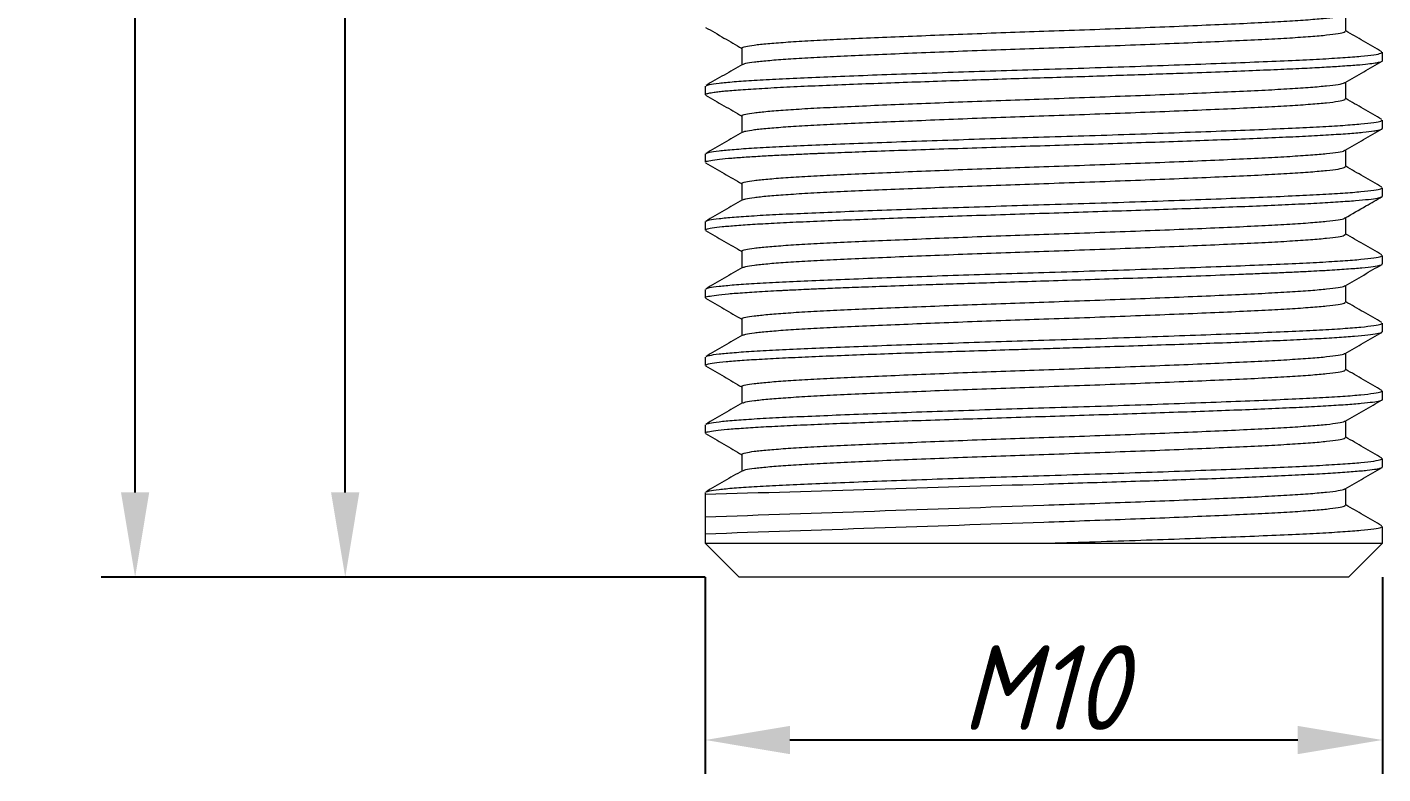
# Model space of a CAD drawing. Header units: inches. Extents: x 21 to 232, y 97 to 184.
# Drawn here: x 38.12 to 58.14, y 133.88 to 144.9 of the extents above; entities that cross this region are included whole.
import ezdxf

# ---------------------------------------------------------------- set-up
doc = ezdxf.new("R2010")
doc.units = ezdxf.units.IN
doc.header["$MEASUREMENT"] = 0
doc.styles.add('GENISO', font='geniso.shx', dxfattribs={"oblique": 15})
doc.dimstyles.new('Scale', dxfattribs={"dimscale": 0.5, "dimtxt": 2.5, "dimasz": 2.5, "dimexe": 1, "dimexo": 1, "dimgap": 0.3, "dimtad": 1, "dimdec": 0, "dimzin": 0, "dimtxsty": 'GENISO', "dimcen": 2.5, "dimclrd": 1, "dimclre": 1, "dimclrt": 256, "dimadec": 0, "dimazin": 0, "dimtfac": 1, "dimtdec": 0, "dimtmove": 0, "dimatfit": 3, "dimfxl": 1, "dimtzin": 0, "dimlwd": -1, "dimlwe": -1, "dimarcsym": 0})

# ---------------------------------------------------------------- blocks, each defined once
blk = doc.blocks.new('*D87')
at = {"color": 1, "transparency": 16777216}
for p, q in [((47.636, 156.781), (42.319, 156.781)), ((42.819, 138.031), (42.819, 155.531)), ((48.136, 136.781), (42.319, 136.781))]:
    blk.add_line(p, q, dxfattribs=at)
for points in [[(42.61, 155.531), (43.027, 155.531), (42.819, 156.781)], [(42.61, 138.031), (43.027, 138.031), (42.819, 136.781)]]:
    blk.add_solid(points, dxfattribs=at)
at = {"layer": 'Defpoints', "color": 0, "transparency": 16777216}
for p in [(42.819, 156.781), (48.136, 156.781), (48.636, 136.781)]:
    blk.add_point(p, dxfattribs=at)
at = {"transparency": 16777216, "insert": (42.044, 146.781), "char_height": 1.25, "attachment_point": 5, "rotation": 90, "style": 'GENISO'}
blk.add_mtext('23', dxfattribs=at)
blk = doc.blocks.new('*D88')
at = {"color": 1, "transparency": 16777216}
for p, q in [((46.181, 166.781), (39.216, 166.781)), ((39.716, 138.031), (39.716, 165.531)), ((48.136, 136.781), (39.216, 136.781))]:
    blk.add_line(p, q, dxfattribs=at)
for points in [[(39.508, 165.531), (39.924, 165.531), (39.716, 166.781)], [(39.508, 138.031), (39.924, 138.031), (39.716, 136.781)]]:
    blk.add_solid(points, dxfattribs=at)
at = {"layer": 'Defpoints', "color": 0, "transparency": 16777216}
for p in [(39.716, 166.781), (46.681, 166.781), (48.636, 136.781)]:
    blk.add_point(p, dxfattribs=at)
at = {"transparency": 16777216, "insert": (38.941, 151.781), "char_height": 1.25, "attachment_point": 5, "rotation": 90, "style": 'GENISO'}
blk.add_mtext('35', dxfattribs=at)
blk = doc.blocks.new('*D89')
at = {"color": 1, "transparency": 16777216}
for p, q in [((48.136, 136.781), (48.136, 133.876)), ((58.136, 136.781), (58.136, 133.876)), ((56.886, 134.376), (49.386, 134.376))]:
    blk.add_line(p, q, dxfattribs=at)
for points in [[(49.386, 134.584), (49.386, 134.167), (48.136, 134.376)], [(56.886, 134.584), (56.886, 134.167), (58.136, 134.376)]]:
    blk.add_solid(points, dxfattribs=at)
at = {"layer": 'Defpoints', "color": 0, "transparency": 16777216}
for p in [(48.136, 137.281), (58.136, 137.281), (48.136, 134.376)]:
    blk.add_point(p, dxfattribs=at)
at = {"transparency": 16777216, "insert": (53.136, 135.151), "char_height": 1.25, "attachment_point": 5, "style": 'GENISO'}
blk.add_mtext('M10', dxfattribs=at)

msp = doc.modelspace()

# ---------------------------------------------------------------- linework, layer by layer
at = {"lineweight": 13}
for p, q in [((57.595, 144.844), (57.595, 145.089)), ((48.677, 144.594), (48.677, 144.348)), ((58.136, 144.406), (58.136, 144.531)), ((48.136, 144.031), (48.136, 143.905)), ((57.595, 143.844), (57.595, 144.089)), ((48.677, 143.594), (48.677, 143.348)), ((58.136, 143.406), (58.136, 143.531)), ((48.136, 143.031), (48.136, 142.907)), ((57.595, 142.844), (57.595, 143.089)), ((48.677, 142.594), (48.677, 142.348)), ((58.136, 142.406), (58.136, 142.531)), ((48.136, 142.031), (48.136, 141.907)), ((57.595, 141.844), (57.595, 142.089)), ((48.677, 141.594), (48.677, 141.348)), ((58.136, 141.406), (58.136, 141.531)), ((48.136, 141.031), (48.136, 140.905)), ((57.595, 140.844), (57.595, 141.089)), ((48.677, 140.594), (48.677, 140.348)), ((58.136, 140.406), (58.136, 140.531)), ((48.136, 140.031), (48.136, 139.908)), ((57.595, 139.844), (57.595, 140.089)), ((48.677, 139.594), (48.677, 139.348)), ((58.136, 139.406), (58.136, 139.531)), ((48.136, 139.031), (48.136, 138.908)), ((57.595, 138.844), (57.595, 139.089)), ((48.677, 138.594), (48.677, 138.348)), ((58.136, 138.406), (58.136, 138.531)), ((48.136, 138.031), (48.136, 137.281)), ((57.595, 137.844), (57.595, 138.089)), ((58.136, 137.281), (58.136, 137.531)), ((48.136, 137.281), (48.636, 136.781)), ((48.136, 137.281), (53.136, 137.281)), ((53.136, 137.281), (58.136, 137.281)), ((57.636, 136.781), (58.136, 137.281)), ((57.636, 136.781), (48.636, 136.781))]:
    msp.add_line(p, q, dxfattribs=at)
for points, knots in [([(48.684, 144.594), (48.682, 144.595), (48.672, 144.604), (48.726, 144.619), (48.848, 144.639), (49.047, 144.66), (49.313, 144.681), (49.64, 144.702), (50.022, 144.721), (50.454, 144.741), (50.935, 144.761), (51.456, 144.782), (52.005, 144.804), (52.568, 144.824), (53.149, 144.844), (53.743, 144.865), (54.345, 144.887), (54.928, 144.909), (55.476, 144.932), (55.975, 144.954), (56.409, 144.974), (56.779, 144.995), (57.084, 145.016), (57.325, 145.037), (57.489, 145.058), (57.572, 145.074), (57.578, 145.082), (57.579, 145.084)], [0, 0, 0, 0, 0.0110279, 0.0519393, 0.0934622, 0.1352655, 0.1770045, 0.2187287, 0.2597218, 0.3009026, 0.3427536, 0.3849378, 0.4271012, 0.4688911, 0.5099732, 0.5539436, 0.5986975, 0.6438231, 0.6888872, 0.7334604, 0.7772328, 0.8189179, 0.8612203, 0.9037896, 0.9462613, 0.9882765, 1, 1, 1, 1]), ([(48.14, 144.9), (48.23, 144.848), (48.41, 144.744), (48.589, 144.64), (48.677, 144.589)], [0, 0, 0, 0, 0.5075148, 1, 1, 1, 1]), ([(48.691, 144.353), (48.702, 144.358), (48.726, 144.37), (48.851, 144.389), (49.047, 144.41), (49.313, 144.431), (49.64, 144.452), (50.022, 144.471), (50.454, 144.491), (50.935, 144.511), (51.456, 144.532), (52.005, 144.554), (52.568, 144.574), (53.149, 144.594), (53.743, 144.615), (54.345, 144.637), (54.928, 144.659), (55.476, 144.682), (55.975, 144.704), (56.409, 144.724), (56.779, 144.745), (57.084, 144.766), (57.325, 144.787), (57.491, 144.808), (57.583, 144.827), (57.587, 144.839), (57.588, 144.844)], [0, 0, 0, 0, 0.032661, 0.074155, 0.11593, 0.157641, 0.199336, 0.240301, 0.281454, 0.323277, 0.365432, 0.407567, 0.449328, 0.490382, 0.534322, 0.579046, 0.62414, 0.669174, 0.713717, 0.757459, 0.799116, 0.841389, 0.88393, 0.926372, 0.968359, 1, 1, 1, 1]), ([(58.129, 144.539), (58.039, 144.592), (57.86, 144.695), (57.682, 144.798), (57.595, 144.848)], [0, 0, 0, 0, 0.5074022, 1, 1, 1, 1]), ([(48.147, 143.905), (48.144, 143.909), (48.14, 143.915), (48.163, 143.922), (48.188, 143.929), (48.222, 143.935), (48.27, 143.943), (48.337, 143.951), (48.424, 143.96), (48.567, 143.973), (48.795, 143.989), (49.139, 144.009), (49.534, 144.029), (49.97, 144.048), (50.438, 144.066), (50.928, 144.084), (51.433, 144.102), (51.943, 144.119), (52.453, 144.136), (52.955, 144.152), (53.444, 144.167), (53.915, 144.182), (54.366, 144.197), (54.792, 144.211), (55.254, 144.227), (55.737, 144.245), (56.218, 144.263), (56.634, 144.281), (56.986, 144.297), (57.278, 144.313), (57.538, 144.329), (57.756, 144.344), (57.923, 144.36), (58.031, 144.374), (58.095, 144.386), (58.126, 144.396), (58.135, 144.402), (58.136, 144.405), (58.136, 144.406), (58.136, 144.406)], [0, 0, 0, 0, 0.021354, 0.033838, 0.046411, 0.059073, 0.073321, 0.091266, 0.10904, 0.126644, 0.167033, 0.206495, 0.245028, 0.282633, 0.319311, 0.35506, 0.38988, 0.423772, 0.456736, 0.488771, 0.519878, 0.550055, 0.579304, 0.607625, 0.635016, 0.674347, 0.711591, 0.746745, 0.779811, 0.810787, 0.839674, 0.87493, 0.906473, 0.934301, 0.958412, 0.978807, 0.995484, 0.999073, 1, 1, 1, 1]), ([(48.148, 144.039), (48.161, 144.045), (48.189, 144.057), (48.33, 144.077), (48.55, 144.098), (48.849, 144.119), (49.215, 144.139), (49.644, 144.158), (50.129, 144.178), (50.668, 144.199), (51.252, 144.22), (51.868, 144.241), (52.5, 144.262), (53.151, 144.282), (53.817, 144.302), (54.492, 144.324), (55.146, 144.347), (55.76, 144.37), (56.319, 144.391), (56.806, 144.412), (57.221, 144.432), (57.563, 144.453), (57.833, 144.474), (58.019, 144.496), (58.123, 144.515), (58.127, 144.526), (58.129, 144.531)], [0, 0, 0, 0, 0.034638, 0.076048, 0.117738, 0.159363, 0.200974, 0.241857, 0.282926, 0.324664, 0.366733, 0.408782, 0.450459, 0.49143, 0.535281, 0.579914, 0.624917, 0.669859, 0.714311, 0.757965, 0.799538, 0.841725, 0.884179, 0.926535, 0.968437, 1, 1, 1, 1]), ([(57.587, 144.085), (57.678, 144.137), (57.86, 144.242), (58.041, 144.348), (58.132, 144.4)], [0, 0, 0, 0, 0.4999759, 1, 1, 1, 1]), ([(48.685, 144.353), (48.595, 144.301), (48.414, 144.196), (48.233, 144.092), (48.143, 144.039)], [0, 0, 0, 0, 0.499966, 1, 1, 1, 1]), ([(48.684, 143.594), (48.682, 143.595), (48.672, 143.604), (48.726, 143.619), (48.848, 143.639), (49.047, 143.66), (49.313, 143.681), (49.64, 143.702), (50.022, 143.721), (50.454, 143.741), (50.935, 143.761), (51.456, 143.782), (52.005, 143.804), (52.568, 143.824), (53.149, 143.844), (53.743, 143.865), (54.345, 143.887), (54.928, 143.909), (55.476, 143.932), (55.975, 143.954), (56.409, 143.974), (56.779, 143.995), (57.084, 144.016), (57.325, 144.037), (57.489, 144.058), (57.573, 144.074), (57.578, 144.083), (57.579, 144.085)], [0, 0, 0, 0, 0.011019, 0.051895, 0.093383, 0.135151, 0.176855, 0.218544, 0.259502, 0.300648, 0.342464, 0.384612, 0.42674, 0.468495, 0.509542, 0.553475, 0.598191, 0.643279, 0.688305, 0.73284, 0.776576, 0.818226, 0.860492, 0.903026, 0.945462, 0.987441, 1, 1, 1, 1]), ([(48.139, 143.9), (48.23, 143.848), (48.409, 143.744), (48.589, 143.64), (48.677, 143.589)], [0, 0, 0, 0, 0.5071125, 1, 1, 1, 1]), ([(48.691, 143.353), (48.702, 143.358), (48.726, 143.37), (48.851, 143.389), (49.047, 143.41), (49.313, 143.431), (49.64, 143.452), (50.022, 143.471), (50.454, 143.491), (50.935, 143.511), (51.456, 143.532), (52.005, 143.554), (52.568, 143.574), (53.149, 143.594), (53.743, 143.615), (54.345, 143.637), (54.928, 143.659), (55.476, 143.682), (55.975, 143.704), (56.409, 143.724), (56.779, 143.745), (57.084, 143.766), (57.325, 143.787), (57.491, 143.808), (57.583, 143.827), (57.587, 143.839), (57.588, 143.844)], [0, 0, 0, 0, 0.032661, 0.074155, 0.11593, 0.157641, 0.199336, 0.240301, 0.281454, 0.323277, 0.365432, 0.407567, 0.449328, 0.490382, 0.534322, 0.579046, 0.62414, 0.669174, 0.713717, 0.757459, 0.799116, 0.841389, 0.88393, 0.926372, 0.968359, 1, 1, 1, 1]), ([(58.129, 143.539), (58.039, 143.592), (57.86, 143.695), (57.682, 143.798), (57.595, 143.848)], [0, 0, 0, 0, 0.5074022, 1, 1, 1, 1]), ([(48.146, 142.907), (48.144, 142.91), (48.138, 142.92), (48.206, 142.935), (48.335, 142.953), (48.515, 142.97), (48.728, 142.985), (48.964, 143), (49.213, 143.013), (49.462, 143.025), (49.64, 143.033), (49.741, 143.037), (49.771, 143.038), (49.801, 143.04), (49.83, 143.041), (49.862, 143.042), (50.012, 143.048), (50.294, 143.059), (50.747, 143.076), (51.248, 143.093), (51.795, 143.111), (52.36, 143.129), (52.935, 143.148), (53.513, 143.166), (54.086, 143.184), (54.647, 143.202), (55.187, 143.221), (55.7, 143.239), (56.179, 143.258), (56.617, 143.276), (57.009, 143.295), (57.349, 143.313), (57.634, 143.332), (57.858, 143.351), (57.997, 143.367), (58.076, 143.38), (58.117, 143.391), (58.135, 143.4), (58.134, 143.405), (58.134, 143.406)], [0, 0, 0, 0, 0.019358, 0.057407, 0.093218, 0.126793, 0.15813, 0.187229, 0.21409, 0.238712, 0.259833, 0.262453, 0.265038, 0.26759, 0.270107, 0.272591, 0.275635, 0.307969, 0.340304, 0.377043, 0.413782, 0.450521, 0.48726, 0.524, 0.560739, 0.597479, 0.634219, 0.670959, 0.707699, 0.744439, 0.781179, 0.817919, 0.854659, 0.8914, 0.92814, 0.949143, 0.970145, 0.991148, 1, 1, 1, 1]), ([(48.148, 143.039), (48.161, 143.045), (48.189, 143.057), (48.33, 143.077), (48.55, 143.098), (48.849, 143.119), (49.215, 143.139), (49.644, 143.158), (50.129, 143.178), (50.668, 143.199), (51.252, 143.22), (51.868, 143.241), (52.5, 143.262), (53.151, 143.282), (53.817, 143.302), (54.492, 143.324), (55.146, 143.347), (55.76, 143.37), (56.319, 143.391), (56.806, 143.412), (57.221, 143.432), (57.563, 143.453), (57.833, 143.474), (58.019, 143.496), (58.123, 143.515), (58.127, 143.526), (58.129, 143.531)], [0, 0, 0, 0, 0.034638, 0.076048, 0.117738, 0.159363, 0.200974, 0.241857, 0.282926, 0.324664, 0.366733, 0.408782, 0.450459, 0.49143, 0.535281, 0.579914, 0.624917, 0.669859, 0.714311, 0.757965, 0.799538, 0.841725, 0.884179, 0.926535, 0.968437, 1, 1, 1, 1]), ([(57.587, 143.085), (57.678, 143.137), (57.859, 143.242), (58.041, 143.348), (58.132, 143.4)], [0, 0, 0, 0, 0.499965, 1, 1, 1, 1]), ([(48.685, 143.353), (48.595, 143.301), (48.414, 143.196), (48.233, 143.092), (48.143, 143.039)], [0, 0, 0, 0, 0.499966, 1, 1, 1, 1]), ([(48.684, 142.594), (48.682, 142.595), (48.672, 142.604), (48.726, 142.619), (48.848, 142.639), (49.047, 142.66), (49.313, 142.681), (49.64, 142.702), (50.022, 142.721), (50.454, 142.741), (50.935, 142.761), (51.456, 142.782), (52.005, 142.804), (52.568, 142.824), (53.149, 142.844), (53.743, 142.865), (54.345, 142.887), (54.928, 142.909), (55.476, 142.932), (55.975, 142.954), (56.409, 142.974), (56.779, 142.995), (57.084, 143.016), (57.325, 143.037), (57.489, 143.058), (57.573, 143.074), (57.578, 143.083), (57.579, 143.085)], [0, 0, 0, 0, 0.011023, 0.051914, 0.093417, 0.135201, 0.17692, 0.218624, 0.259597, 0.300758, 0.342589, 0.384753, 0.426897, 0.468666, 0.509729, 0.553678, 0.598411, 0.643515, 0.688557, 0.733109, 0.776861, 0.818526, 0.860808, 0.903357, 0.945808, 0.987803, 1, 1, 1, 1]), ([(48.14, 142.9), (48.231, 142.847), (48.41, 142.744), (48.589, 142.64), (48.677, 142.589)], [0, 0, 0, 0, 0.507808, 1, 1, 1, 1]), ([(48.691, 142.353), (48.702, 142.358), (48.726, 142.37), (48.851, 142.389), (49.047, 142.41), (49.313, 142.431), (49.64, 142.452), (50.022, 142.471), (50.454, 142.491), (50.935, 142.511), (51.456, 142.532), (52.005, 142.554), (52.568, 142.574), (53.149, 142.594), (53.743, 142.615), (54.345, 142.637), (54.928, 142.659), (55.476, 142.682), (55.975, 142.704), (56.409, 142.724), (56.779, 142.745), (57.084, 142.766), (57.325, 142.787), (57.491, 142.808), (57.583, 142.827), (57.587, 142.839), (57.588, 142.844)], [0, 0, 0, 0, 0.032661, 0.074155, 0.11593, 0.157641, 0.199336, 0.240301, 0.281454, 0.323277, 0.365432, 0.407567, 0.449328, 0.490382, 0.534322, 0.579046, 0.62414, 0.669174, 0.713717, 0.757459, 0.799116, 0.841389, 0.88393, 0.926372, 0.968359, 1, 1, 1, 1]), ([(58.129, 142.539), (58.039, 142.592), (57.86, 142.695), (57.682, 142.798), (57.595, 142.848)], [0, 0, 0, 0, 0.5074022, 1, 1, 1, 1]), ([(48.142, 141.907), (48.143, 141.911), (48.146, 141.922), (48.229, 141.939), (48.376, 141.957), (48.589, 141.975), (48.861, 141.994), (49.19, 142.012), (49.572, 142.03), (50.001, 142.048), (50.471, 142.067), (50.977, 142.085), (51.512, 142.103), (52.068, 142.122), (52.638, 142.14), (53.215, 142.158), (53.791, 142.177), (54.358, 142.195), (54.909, 142.213), (55.437, 142.232), (55.933, 142.25), (56.393, 142.268), (56.809, 142.287), (57.177, 142.305), (57.491, 142.324), (57.747, 142.342), (57.942, 142.36), (58.047, 142.375), (58.098, 142.386), (58.122, 142.394), (58.135, 142.4), (58.134, 142.404), (58.134, 142.406)], [0, 0, 0, 0, 0.027973, 0.06467, 0.101366, 0.138062, 0.174759, 0.211455, 0.248152, 0.284848, 0.321545, 0.358241, 0.394938, 0.431634, 0.468331, 0.505027, 0.541724, 0.57842, 0.615117, 0.651813, 0.68851, 0.725207, 0.761903, 0.7986, 0.835297, 0.871994, 0.90869, 0.945387, 0.960073, 0.974758, 0.989444, 1, 1, 1, 1]), ([(48.148, 142.039), (48.161, 142.045), (48.189, 142.057), (48.33, 142.077), (48.55, 142.098), (48.849, 142.119), (49.215, 142.139), (49.644, 142.158), (50.129, 142.178), (50.668, 142.199), (51.252, 142.22), (51.868, 142.241), (52.5, 142.262), (53.151, 142.282), (53.817, 142.302), (54.492, 142.324), (55.146, 142.347), (55.76, 142.37), (56.319, 142.391), (56.806, 142.412), (57.221, 142.432), (57.563, 142.453), (57.833, 142.474), (58.019, 142.496), (58.123, 142.515), (58.127, 142.526), (58.129, 142.531)], [0, 0, 0, 0, 0.034638, 0.076048, 0.117738, 0.159363, 0.200974, 0.241857, 0.282926, 0.324664, 0.366733, 0.408782, 0.450459, 0.49143, 0.535281, 0.579914, 0.624917, 0.669859, 0.714311, 0.757965, 0.799538, 0.841725, 0.884179, 0.926535, 0.968437, 1, 1, 1, 1]), ([(57.587, 142.085), (57.689, 142.144), (57.871, 142.249), (58.053, 142.354), (58.132, 142.4)], [0, 0, 0, 0, 0.562513, 1, 1, 1, 1]), ([(48.685, 142.353), (48.595, 142.301), (48.414, 142.196), (48.233, 142.092), (48.143, 142.039)], [0, 0, 0, 0, 0.499966, 1, 1, 1, 1]), ([(48.684, 141.594), (48.682, 141.595), (48.672, 141.604), (48.726, 141.619), (48.848, 141.639), (49.047, 141.66), (49.313, 141.681), (49.64, 141.702), (50.022, 141.721), (50.454, 141.741), (50.935, 141.761), (51.456, 141.782), (52.005, 141.804), (52.568, 141.824), (53.149, 141.844), (53.743, 141.865), (54.345, 141.887), (54.928, 141.909), (55.476, 141.932), (55.975, 141.954), (56.409, 141.974), (56.779, 141.995), (57.084, 142.016), (57.325, 142.037), (57.489, 142.058), (57.573, 142.074), (57.578, 142.083), (57.579, 142.085)], [0, 0, 0, 0, 0.011023, 0.051917, 0.093423, 0.135209, 0.17693, 0.218637, 0.259612, 0.300776, 0.342609, 0.384776, 0.426921, 0.468694, 0.509758, 0.55371, 0.598445, 0.643552, 0.688597, 0.733152, 0.776906, 0.818573, 0.860858, 0.903409, 0.945863, 0.98786, 1, 1, 1, 1]), ([(48.139, 141.901), (48.23, 141.848), (48.409, 141.744), (48.589, 141.641), (48.677, 141.589)], [0, 0, 0, 0, 0.506434, 1, 1, 1, 1]), ([(48.691, 141.353), (48.702, 141.358), (48.726, 141.37), (48.851, 141.389), (49.047, 141.41), (49.313, 141.431), (49.64, 141.452), (50.022, 141.471), (50.454, 141.491), (50.935, 141.511), (51.456, 141.532), (52.005, 141.554), (52.568, 141.574), (53.149, 141.594), (53.743, 141.615), (54.345, 141.637), (54.928, 141.659), (55.476, 141.682), (55.975, 141.704), (56.409, 141.724), (56.779, 141.745), (57.084, 141.766), (57.325, 141.787), (57.491, 141.808), (57.583, 141.827), (57.587, 141.839), (57.588, 141.844)], [0, 0, 0, 0, 0.0326608, 0.0741554, 0.1159302, 0.1576406, 0.1993363, 0.2403015, 0.2814541, 0.3232766, 0.365432, 0.4075666, 0.4493279, 0.490382, 0.5343224, 0.5790458, 0.6241405, 0.6691739, 0.7137167, 0.7574592, 0.7991158, 0.8413894, 0.8839295, 0.9263723, 0.9683588, 1, 1, 1, 1]), ([(58.129, 141.539), (58.039, 141.592), (57.86, 141.695), (57.682, 141.798), (57.595, 141.848)], [0, 0, 0, 0, 0.507402, 1, 1, 1, 1]), ([(48.142, 140.905), (48.14, 140.906), (48.13, 140.914), (48.178, 140.928), (48.288, 140.946), (48.468, 140.965), (48.709, 140.984), (48.959, 140.999), (49.144, 141.01), (49.226, 141.014), (49.249, 141.015), (49.258, 141.016), (49.26, 141.016), (49.261, 141.016), (49.261, 141.016), (49.261, 141.016), (49.261, 141.016), (49.264, 141.016), (49.287, 141.017), (49.343, 141.02), (49.449, 141.025), (49.607, 141.032), (49.822, 141.042), (50.103, 141.053), (50.457, 141.067), (50.893, 141.083), (51.348, 141.099), (51.803, 141.114), (52.239, 141.128), (52.714, 141.143), (53.222, 141.159), (53.76, 141.176), (54.32, 141.194), (54.894, 141.213), (55.47, 141.233), (55.935, 141.25), (56.294, 141.265), (56.557, 141.276), (56.808, 141.287), (57.025, 141.297), (57.192, 141.306), (57.39, 141.317), (57.615, 141.332), (57.844, 141.35), (58.011, 141.369), (58.103, 141.386), (58.137, 141.399), (58.134, 141.405), (58.133, 141.406)], [0, 0, 0, 0, 0.008257, 0.044997, 0.081736, 0.118475, 0.155215, 0.191954, 0.210332, 0.214927, 0.217224, 0.217511, 0.217655, 0.217727, 0.217763, 0.217765, 0.217766, 0.217767, 0.218671, 0.224523, 0.234717, 0.249252, 0.268127, 0.291342, 0.318895, 0.350785, 0.387011, 0.413579, 0.442074, 0.472498, 0.504849, 0.539127, 0.575331, 0.613462, 0.653519, 0.695502, 0.717228, 0.739437, 0.762127, 0.785299, 0.80285, 0.815131, 0.851956, 0.888781, 0.925606, 0.962432, 0.991898, 1, 1, 1, 1]), ([(48.148, 141.039), (48.161, 141.045), (48.189, 141.057), (48.33, 141.077), (48.55, 141.098), (48.849, 141.119), (49.215, 141.139), (49.644, 141.158), (50.129, 141.178), (50.668, 141.199), (51.252, 141.22), (51.868, 141.241), (52.5, 141.262), (53.151, 141.282), (53.817, 141.302), (54.492, 141.324), (55.146, 141.347), (55.76, 141.37), (56.319, 141.391), (56.806, 141.412), (57.221, 141.432), (57.563, 141.453), (57.833, 141.474), (58.019, 141.496), (58.123, 141.515), (58.127, 141.526), (58.129, 141.531)], [0, 0, 0, 0, 0.034638, 0.076048, 0.117738, 0.159363, 0.200974, 0.241857, 0.282926, 0.324664, 0.366733, 0.408782, 0.450459, 0.49143, 0.535281, 0.579914, 0.624917, 0.669859, 0.714311, 0.757965, 0.799538, 0.841725, 0.884179, 0.926535, 0.968437, 1, 1, 1, 1]), ([(57.587, 141.085), (57.678, 141.137), (57.86, 141.243), (58.042, 141.348), (58.133, 141.4)], [0, 0, 0, 0, 0.499963, 1, 1, 1, 1]), ([(48.685, 141.353), (48.595, 141.301), (48.414, 141.196), (48.233, 141.092), (48.143, 141.039)], [0, 0, 0, 0, 0.499966, 1, 1, 1, 1]), ([(48.684, 140.594), (48.682, 140.595), (48.672, 140.604), (48.726, 140.619), (48.848, 140.639), (49.047, 140.66), (49.313, 140.681), (49.64, 140.702), (50.022, 140.721), (50.454, 140.741), (50.935, 140.761), (51.456, 140.782), (52.005, 140.804), (52.568, 140.824), (53.149, 140.844), (53.743, 140.865), (54.345, 140.887), (54.928, 140.909), (55.476, 140.932), (55.975, 140.954), (56.409, 140.974), (56.779, 140.995), (57.084, 141.016), (57.325, 141.037), (57.489, 141.058), (57.573, 141.074), (57.578, 141.083), (57.579, 141.085)], [0, 0, 0, 0, 0.011019, 0.051895, 0.093383, 0.135151, 0.176855, 0.218544, 0.259502, 0.300648, 0.342464, 0.384612, 0.42674, 0.468494, 0.509542, 0.553475, 0.598191, 0.643278, 0.688304, 0.73284, 0.776575, 0.818225, 0.860492, 0.903025, 0.945461, 0.98744, 1, 1, 1, 1]), ([(48.139, 140.9), (48.23, 140.848), (48.41, 140.744), (48.589, 140.64), (48.677, 140.589)], [0, 0, 0, 0, 0.507468, 1, 1, 1, 1]), ([(48.691, 140.353), (48.702, 140.358), (48.726, 140.37), (48.851, 140.389), (49.047, 140.41), (49.313, 140.431), (49.64, 140.452), (50.022, 140.471), (50.454, 140.491), (50.935, 140.511), (51.456, 140.532), (52.005, 140.554), (52.568, 140.574), (53.149, 140.594), (53.743, 140.615), (54.345, 140.637), (54.928, 140.659), (55.476, 140.682), (55.975, 140.704), (56.409, 140.724), (56.779, 140.745), (57.084, 140.766), (57.325, 140.787), (57.491, 140.808), (57.583, 140.827), (57.587, 140.839), (57.588, 140.844)], [0, 0, 0, 0, 0.0326608, 0.0741554, 0.1159302, 0.1576406, 0.1993363, 0.2403015, 0.2814541, 0.3232766, 0.365432, 0.4075666, 0.4493279, 0.490382, 0.5343224, 0.5790458, 0.6241405, 0.6691739, 0.7137167, 0.7574592, 0.7991158, 0.8413894, 0.8839295, 0.9263723, 0.9683588, 1, 1, 1, 1]), ([(58.129, 140.539), (58.039, 140.592), (57.86, 140.695), (57.682, 140.798), (57.595, 140.848)], [0, 0, 0, 0, 0.507402, 1, 1, 1, 1]), ([(48.139, 139.908), (48.144, 139.914), (48.154, 139.926), (48.259, 139.945), (48.431, 139.964), (48.668, 139.983), (48.963, 140.002), (49.311, 140.02), (49.703, 140.038), (50.134, 140.056), (50.596, 140.074), (51.083, 140.091), (51.587, 140.108), (52.101, 140.124), (52.57, 140.139), (52.994, 140.152), (53.372, 140.164), (53.819, 140.178), (54.323, 140.194), (54.875, 140.212), (55.404, 140.23), (55.903, 140.248), (56.365, 140.266), (56.785, 140.285), (57.155, 140.303), (57.473, 140.321), (57.733, 140.34), (57.932, 140.359), (58.065, 140.377), (58.132, 140.393), (58.129, 140.403), (58.128, 140.406)], [0, 0, 0, 0, 0.03545, 0.074048, 0.112172, 0.149821, 0.186997, 0.223697, 0.259924, 0.295676, 0.330954, 0.365757, 0.400085, 0.43394, 0.467319, 0.490549, 0.515015, 0.53948, 0.576167, 0.612854, 0.649542, 0.686229, 0.722917, 0.759604, 0.796292, 0.83298, 0.869668, 0.906357, 0.943045, 0.979734, 1, 1, 1, 1]), ([(48.148, 140.039), (48.161, 140.045), (48.189, 140.057), (48.33, 140.077), (48.55, 140.098), (48.849, 140.119), (49.215, 140.139), (49.644, 140.158), (50.129, 140.178), (50.668, 140.199), (51.252, 140.22), (51.868, 140.241), (52.5, 140.262), (53.151, 140.282), (53.817, 140.302), (54.492, 140.324), (55.146, 140.347), (55.76, 140.37), (56.319, 140.391), (56.806, 140.412), (57.221, 140.432), (57.563, 140.453), (57.833, 140.474), (58.019, 140.496), (58.123, 140.515), (58.127, 140.526), (58.129, 140.531)], [0, 0, 0, 0, 0.034638, 0.076048, 0.117738, 0.159363, 0.200974, 0.241857, 0.282926, 0.324664, 0.366733, 0.408782, 0.450459, 0.49143, 0.535281, 0.579914, 0.624917, 0.669859, 0.714311, 0.757965, 0.799538, 0.841725, 0.884179, 0.926535, 0.968437, 1, 1, 1, 1]), ([(57.586, 140.084), (57.677, 140.137), (57.859, 140.242), (58.041, 140.347), (58.132, 140.4)], [0, 0, 0, 0, 0.499967, 1, 1, 1, 1]), ([(48.685, 140.353), (48.595, 140.301), (48.414, 140.196), (48.233, 140.092), (48.143, 140.039)], [0, 0, 0, 0, 0.4999663, 1, 1, 1, 1]), ([(48.684, 139.594), (48.682, 139.595), (48.672, 139.604), (48.726, 139.619), (48.848, 139.639), (49.047, 139.66), (49.313, 139.681), (49.64, 139.702), (50.022, 139.721), (50.454, 139.741), (50.935, 139.761), (51.456, 139.782), (52.005, 139.804), (52.568, 139.824), (53.149, 139.844), (53.743, 139.865), (54.345, 139.887), (54.928, 139.909), (55.476, 139.932), (55.975, 139.954), (56.409, 139.974), (56.779, 139.995), (57.084, 140.016), (57.325, 140.037), (57.489, 140.058), (57.573, 140.074), (57.578, 140.083), (57.579, 140.084)], [0, 0, 0, 0, 0.011026, 0.05193, 0.093446, 0.135242, 0.176973, 0.21869, 0.259676, 0.300849, 0.342693, 0.38487, 0.427026, 0.468808, 0.509883, 0.553846, 0.598592, 0.643709, 0.688765, 0.733331, 0.777095, 0.818773, 0.861068, 0.90363, 0.946094, 0.988102, 1, 1, 1, 1]), ([(48.14, 139.9), (48.231, 139.848), (48.41, 139.744), (48.589, 139.64), (48.677, 139.589)], [0, 0, 0, 0, 0.507584, 1, 1, 1, 1]), ([(48.691, 139.353), (48.702, 139.358), (48.726, 139.37), (48.851, 139.389), (49.047, 139.41), (49.313, 139.431), (49.64, 139.452), (50.022, 139.471), (50.454, 139.491), (50.935, 139.511), (51.456, 139.532), (52.005, 139.554), (52.568, 139.574), (53.149, 139.594), (53.743, 139.615), (54.345, 139.637), (54.928, 139.659), (55.476, 139.682), (55.975, 139.704), (56.409, 139.724), (56.779, 139.745), (57.084, 139.766), (57.325, 139.787), (57.491, 139.808), (57.583, 139.827), (57.587, 139.839), (57.588, 139.844)], [0, 0, 0, 0, 0.032661, 0.074155, 0.11593, 0.157641, 0.199336, 0.240301, 0.281454, 0.323277, 0.365432, 0.407567, 0.449328, 0.490382, 0.534322, 0.579046, 0.62414, 0.669174, 0.713717, 0.757459, 0.799116, 0.841389, 0.88393, 0.926372, 0.968359, 1, 1, 1, 1]), ([(58.129, 139.539), (58.039, 139.592), (57.86, 139.695), (57.682, 139.798), (57.595, 139.848)], [0, 0, 0, 0, 0.507402, 1, 1, 1, 1]), ([(48.14, 138.908), (48.139, 138.909), (48.129, 138.916), (48.174, 138.929), (48.279, 138.947), (48.454, 138.965), (48.691, 138.983), (48.987, 139.001), (49.337, 139.019), (49.739, 139.037), (50.185, 139.055), (50.671, 139.073), (51.189, 139.092), (51.733, 139.11), (52.296, 139.128), (52.87, 139.146), (53.447, 139.165), (54.02, 139.183), (54.582, 139.201), (55.124, 139.22), (55.64, 139.238), (56.123, 139.256), (56.566, 139.275), (56.964, 139.293), (57.31, 139.312), (57.602, 139.33), (57.833, 139.349), (58.004, 139.367), (58.103, 139.386), (58.145, 139.399), (58.134, 139.406), (58.133, 139.406)], [0, 0, 0, 0, 0.005901, 0.042618, 0.079335, 0.116051, 0.152768, 0.189471, 0.226171, 0.262872, 0.299572, 0.336273, 0.372973, 0.409674, 0.446374, 0.483075, 0.519776, 0.556477, 0.593178, 0.629879, 0.66658, 0.703281, 0.739982, 0.776683, 0.813384, 0.850085, 0.886787, 0.923488, 0.96019, 0.996891, 1, 1, 1, 1]), ([(48.148, 139.039), (48.161, 139.045), (48.189, 139.057), (48.33, 139.077), (48.55, 139.098), (48.849, 139.119), (49.215, 139.139), (49.644, 139.158), (50.129, 139.178), (50.668, 139.199), (51.252, 139.22), (51.868, 139.241), (52.5, 139.262), (53.151, 139.282), (53.817, 139.302), (54.492, 139.324), (55.146, 139.347), (55.76, 139.37), (56.319, 139.391), (56.806, 139.412), (57.221, 139.432), (57.563, 139.453), (57.833, 139.474), (58.019, 139.496), (58.123, 139.515), (58.127, 139.526), (58.129, 139.531)], [0, 0, 0, 0, 0.034638, 0.076048, 0.117738, 0.159363, 0.200974, 0.241857, 0.282926, 0.324664, 0.366733, 0.408782, 0.450459, 0.49143, 0.535281, 0.579914, 0.624917, 0.669859, 0.714311, 0.757965, 0.799538, 0.841725, 0.884179, 0.926535, 0.968437, 1, 1, 1, 1]), ([(57.588, 139.086), (57.679, 139.138), (57.861, 139.243), (58.043, 139.349), (58.134, 139.401)], [0, 0, 0, 0, 0.499974, 1, 1, 1, 1]), ([(48.685, 139.353), (48.595, 139.301), (48.414, 139.196), (48.233, 139.092), (48.143, 139.039)], [0, 0, 0, 0, 0.499966, 1, 1, 1, 1]), ([(48.684, 138.594), (48.682, 138.595), (48.672, 138.604), (48.726, 138.619), (48.848, 138.639), (49.047, 138.66), (49.313, 138.681), (49.64, 138.702), (50.022, 138.721), (50.454, 138.741), (50.935, 138.761), (51.456, 138.782), (52.005, 138.804), (52.568, 138.824), (53.149, 138.844), (53.743, 138.865), (54.345, 138.887), (54.928, 138.909), (55.476, 138.932), (55.975, 138.954), (56.409, 138.974), (56.779, 138.995), (57.084, 139.016), (57.325, 139.037), (57.489, 139.058), (57.574, 139.074), (57.579, 139.083), (57.58, 139.086)], [0, 0, 0, 0, 0.0109975, 0.0517963, 0.0932048, 0.134893, 0.176517, 0.2181263, 0.2590065, 0.3000739, 0.3418097, 0.3838777, 0.4259249, 0.4675997, 0.5085687, 0.552418, 0.5970487, 0.64205, 0.68699, 0.7314404, 0.7750923, 0.8166626, 0.8588485, 0.9013005, 0.9436553, 0.9855547, 1, 1, 1, 1]), ([(48.139, 138.9), (48.23, 138.848), (48.409, 138.744), (48.589, 138.64), (48.677, 138.589)], [0, 0, 0, 0, 0.507281, 1, 1, 1, 1]), ([(48.691, 138.353), (48.702, 138.358), (48.726, 138.37), (48.851, 138.389), (49.047, 138.41), (49.313, 138.431), (49.64, 138.452), (50.022, 138.471), (50.454, 138.491), (50.935, 138.511), (51.456, 138.532), (52.005, 138.554), (52.568, 138.574), (53.149, 138.594), (53.743, 138.615), (54.345, 138.637), (54.928, 138.659), (55.476, 138.682), (55.975, 138.704), (56.409, 138.724), (56.779, 138.745), (57.084, 138.766), (57.325, 138.787), (57.491, 138.808), (57.583, 138.827), (57.587, 138.839), (57.588, 138.844)], [0, 0, 0, 0, 0.032661, 0.074155, 0.11593, 0.157641, 0.199336, 0.240301, 0.281454, 0.323277, 0.365432, 0.407567, 0.449328, 0.490382, 0.534322, 0.579046, 0.62414, 0.669174, 0.713717, 0.757459, 0.799116, 0.841389, 0.88393, 0.926372, 0.968359, 1, 1, 1, 1]), ([(58.129, 138.539), (58.039, 138.592), (57.86, 138.695), (57.682, 138.798), (57.595, 138.848)], [0, 0, 0, 0, 0.507402, 1, 1, 1, 1]), ([(48.136, 138.005), (49.803, 138.055), (51.469, 138.106), (53.136, 138.156), (53.328, 138.162), (53.713, 138.174), (54.282, 138.192), (54.836, 138.21), (55.367, 138.228), (55.869, 138.247), (56.334, 138.266), (56.757, 138.285), (57.131, 138.304), (57.453, 138.323), (57.717, 138.342), (57.92, 138.36), (58.04, 138.375), (58.103, 138.388), (58.131, 138.397), (58.134, 138.404), (58.135, 138.406)], [-0.636561, -0.636561, -0.636561, -0.636561, 0, 0, 0, 0.073431, 0.146864, 0.220298, 0.293732, 0.367168, 0.440605, 0.514044, 0.587486, 0.660924, 0.734358, 0.807789, 0.881216, 0.923188, 0.96516, 1, 1, 1, 1]), ([(48.148, 138.039), (48.161, 138.045), (48.189, 138.057), (48.33, 138.077), (48.55, 138.098), (48.849, 138.119), (49.215, 138.139), (49.644, 138.158), (50.129, 138.178), (50.668, 138.199), (51.252, 138.22), (51.868, 138.241), (52.5, 138.262), (53.151, 138.282), (53.817, 138.302), (54.492, 138.324), (55.146, 138.347), (55.76, 138.37), (56.319, 138.391), (56.806, 138.412), (57.221, 138.432), (57.563, 138.453), (57.833, 138.474), (58.019, 138.496), (58.123, 138.515), (58.127, 138.526), (58.129, 138.531)], [0, 0, 0, 0, 0.034638, 0.076048, 0.117738, 0.159363, 0.200974, 0.241857, 0.282926, 0.324664, 0.366733, 0.408782, 0.450459, 0.49143, 0.535281, 0.579914, 0.624917, 0.669859, 0.714311, 0.757965, 0.799538, 0.841725, 0.884179, 0.926535, 0.968437, 1, 1, 1, 1]), ([(57.587, 138.085), (57.678, 138.137), (57.859, 138.242), (58.041, 138.348), (58.132, 138.4)], [0, 0, 0, 0, 0.499964, 1, 1, 1, 1]), ([(48.685, 138.353), (48.595, 138.301), (48.414, 138.196), (48.233, 138.092), (48.143, 138.039)], [0, 0, 0, 0, 0.499966, 1, 1, 1, 1]), ([(48.136, 137.672), (49.803, 137.729), (51.469, 137.786), (53.136, 137.844), (53.337, 137.851), (53.743, 137.865), (54.345, 137.887), (54.928, 137.909), (55.476, 137.932), (55.975, 137.954), (56.409, 137.974), (56.779, 137.995), (57.084, 138.016), (57.325, 138.037), (57.489, 138.058), (57.573, 138.074), (57.578, 138.083), (57.579, 138.085)], [-0.742166, -0.742166, -0.742166, -0.742166, 0, 0, 0, 0.089644, 0.180886, 0.272885, 0.36476, 0.455633, 0.544873, 0.629859, 0.716102, 0.80289, 0.889479, 0.975137, 1, 1, 1, 1]), ([(48.136, 137.422), (49.803, 137.479), (51.469, 137.536), (53.136, 137.594), (53.337, 137.601), (53.743, 137.615), (54.345, 137.637), (54.928, 137.659), (55.476, 137.682), (55.975, 137.704), (56.409, 137.724), (56.779, 137.745), (57.084, 137.766), (57.325, 137.787), (57.491, 137.808), (57.583, 137.827), (57.587, 137.839), (57.588, 137.844)], [-0.713834, -0.713834, -0.713834, -0.713834, 0, 0, 0, 0.086222, 0.173981, 0.262468, 0.350835, 0.438239, 0.524073, 0.605814, 0.688766, 0.77224, 0.855524, 0.937912, 1, 1, 1, 1]), ([(58.129, 137.539), (58.039, 137.592), (57.86, 137.695), (57.682, 137.798), (57.595, 137.848)], [0, 0, 0, 0, 0.5074022, 1, 1, 1, 1]), ([(53.136, 137.281), (53.362, 137.288), (53.817, 137.302), (54.492, 137.324), (55.146, 137.347), (55.76, 137.37), (56.319, 137.391), (56.806, 137.412), (57.221, 137.432), (57.563, 137.453), (57.833, 137.474), (58.019, 137.496), (58.123, 137.515), (58.127, 137.526), (58.129, 137.531)], [0, 0, 0, 0, 0.086225, 0.173986, 0.262475, 0.350844, 0.438251, 0.524088, 0.605831, 0.688785, 0.772261, 0.855547, 0.937937, 1, 1, 1, 1])]:
    msp.add_open_spline(points, degree=3, knots=knots, dxfattribs=at)

# ---------------------------------------------------------------- dimensions: what is measured, and where the dimension line sits
for base, p2, text, picture, middle in [((39.716, 166.781), (46.681, 166.781), '35', '*D88', (38.941, 151.781)), ((42.819, 156.781), (48.136, 156.781), '23', '*D87', (42.044, 146.781))]:
    dim = msp.add_linear_dim(base=base, p1=(48.636, 136.781), p2=p2, angle=90, text=text, dimstyle='Scale')
    dim.commit()
    dim.dimension.update_dxf_attribs({"geometry": picture, "text_midpoint": middle})
dim = msp.add_linear_dim(base=(48.136, 134.376), p1=(58.136, 137.281), p2=(48.136, 137.281), text='M<>', dimstyle='Scale')
dim.commit()
dim.dimension.update_dxf_attribs({"geometry": '*D89', "text_midpoint": (53.136, 135.151)})

doc.saveas('drawing.dxf')
